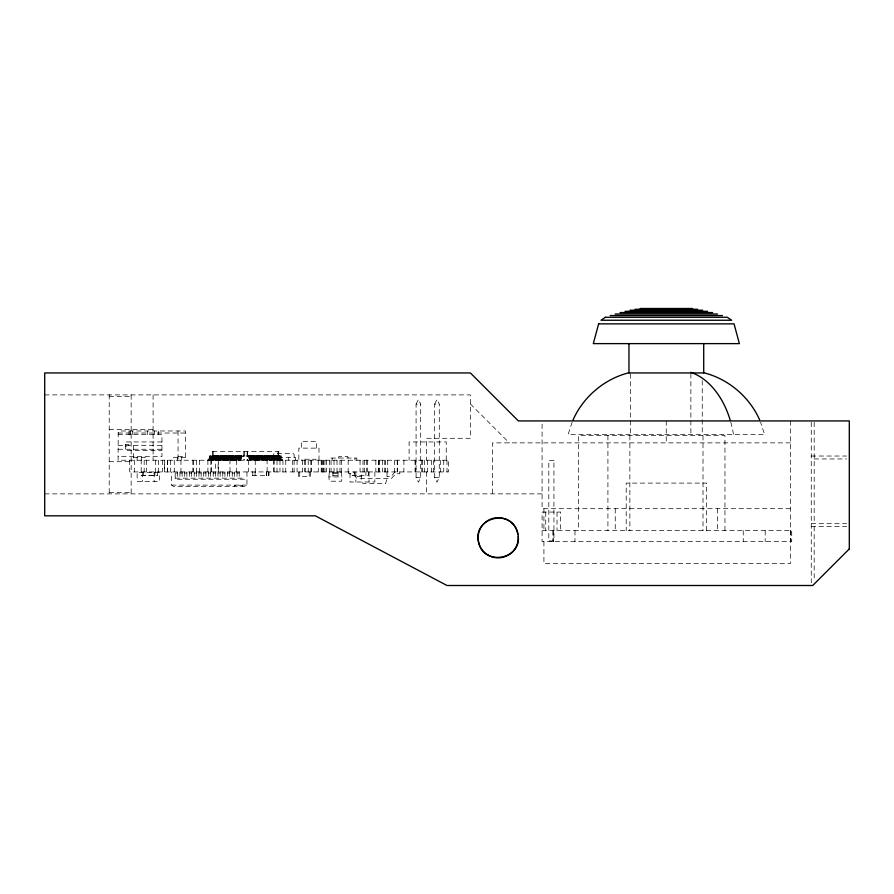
<?xml version="1.0" encoding="UTF-8"?>
<svg xmlns="http://www.w3.org/2000/svg" width="894" height="894" viewBox="0 0 894 894"><rect width="100%" height="100%" fill="white"/><g stroke="black" fill="none" stroke-linecap="round" stroke-linejoin="round"><path stroke-width="0.67" stroke-dasharray="4.47 3.35" d="M129.697 460.231L129.697 471.931L448.464 471.931L448.464 460.231L118.075 460.231L118.231 432.238L120.12 430.975L185.371 430.975L185.371 460.231M328.903 476.938L329.271 472.669L341.709 472.669L341.709 481.207L329.271 481.207L328.903 476.938L342.067 476.938M338.58 458.041L338.949 456.353L347.721 456.353L348.09 458.041M208.76 459.572L209.788 455.549L244.196 455.549L244.196 456.286L210.101 456.286L209.062 460.309M209.542 459.572L210.571 455.549M209.844 460.309L210.883 456.286M210.828 459.572L211.856 455.549M211.129 460.309L212.169 456.286M211.61 459.572L212.638 455.549M211.912 460.309L212.951 456.286M212.895 459.572L213.934 455.549M213.197 460.309L214.236 456.286M213.677 459.572L214.716 455.549M213.979 460.309L215.018 456.286M214.962 459.572L216.002 455.549M216.303 456.286L215.275 460.309L215.42 479.251M215.745 459.572L216.784 455.549M216.057 460.309L217.086 456.286M217.03 459.572L218.069 455.549M217.343 460.309L218.371 456.286M217.812 459.572L218.851 455.549M219.153 456.286L218.125 460.309L218.102 471.931M219.097 459.572L220.136 455.549M219.41 460.309L220.438 456.286M219.879 459.572L220.919 455.549M220.192 460.309L221.22 456.286M221.164 459.572L222.204 455.549M221.477 460.309L222.517 456.286M221.958 459.572L222.986 455.549M222.26 460.309L223.299 456.286M223.243 459.572L224.271 455.549M223.545 460.309L224.584 456.286M224.025 459.572L225.053 455.549M224.327 460.309L225.366 456.286M225.31 459.572L226.338 455.549M225.612 460.309L226.651 456.286M226.093 459.572L227.121 455.549M226.394 460.309L227.434 456.286M227.378 459.572L228.406 455.549M227.679 460.309L228.719 456.286M228.16 459.572L229.188 455.549M228.462 460.309L229.501 456.286M229.445 459.572L230.484 455.549M229.758 460.309L230.786 456.286M230.227 459.572L231.267 455.549M230.54 460.309L231.568 456.286M231.512 459.572L232.552 455.549M231.825 460.309L232.853 456.286M232.295 459.572L233.334 455.549M232.608 460.309L233.636 456.286M233.58 459.572L234.619 455.549M233.893 460.309L234.921 456.286M234.362 459.572L235.401 455.549M234.675 460.309L235.703 456.286M235.647 459.572L236.686 455.549M235.96 460.309L236.988 456.286M236.429 459.572L237.469 455.549M236.742 460.309L237.782 456.286M237.726 459.572L238.754 455.549M238.027 460.309L239.067 456.286M238.508 459.572L239.536 455.549M238.81 460.309L239.849 456.286M239.793 459.572L240.821 455.549M240.095 460.309L241.134 456.286M241.603 455.549L240.575 459.572L207.207 459.572L207.207 460.309L240.877 460.309L241.916 456.286M572.126 422.303L568.115 434.495L764.605 434.495L760.593 422.303M416.079 404.133L418.381 399.517L420.694 404.133L420.694 477.564L418.381 482.179L416.079 477.564L416.079 404.133L420.694 404.133M434.663 404.133L436.965 399.517L439.267 404.133L439.267 477.564L436.965 482.179L434.663 477.564L434.663 404.133L439.267 404.133M395.081 471.931L390.857 476.614L387.035 476.614M246.967 471.931L246.967 485.107L244.9 486.559L173.738 486.559L171.637 485.107L171.637 471.931M44.7 394.902L470.412 394.902L470.412 438.283L426.516 438.283L426.516 460.231M109.213 396.366L131.161 396.366M109.213 429.511L153.097 429.511M118.075 433.02L185.371 433.02M118.075 434.629L161.959 434.629L161.959 456.577L118.075 456.577M161.959 441.949L125.383 441.949L125.383 450.453L161.959 450.453M790.419 442.865L492.348 442.865L492.348 493.879M125.383 444.575L128.837 444.575L128.837 446.631L125.383 446.631M118.075 445.603L161.959 445.603M118.075 449.257L161.959 449.257M212.548 451.459L278.894 451.459L278.894 460.231M811.26 456.029L846.584 456.029M178.051 456.577L185.371 456.577M133.429 457.303L145.141 457.303L145.141 460.231M185.371 457.303L173.66 457.303L173.66 460.231M814.188 458.957L846.596 458.957M109.213 461.695L129.697 461.695M175.19 473.038L177.381 473.038M179.951 473.038L182.141 473.038M184.7 473.038L186.891 473.038M189.45 473.038L191.651 473.038M194.21 473.038L196.401 473.038M198.96 473.038L201.161 473.038M203.72 473.038L205.911 473.038M208.47 473.038L210.671 473.038M213.23 473.038L215.42 473.038M217.98 473.038L220.181 473.038M222.74 473.038L224.93 473.038M227.489 473.038L229.68 473.038M232.25 473.038L234.44 473.038M236.999 473.038L239.19 473.038M332.926 473.362L338.044 473.362M141.252 475.552L157.344 475.552M332.926 475.474L338.044 475.474M361.433 476.614L357.611 476.614L353.387 471.931M416.079 477.564L420.694 477.564M434.663 477.564L439.267 477.564M175.19 478.156L244.498 478.156L244.498 479.251L175.19 479.251L175.19 471.931M171.637 485.107L246.967 485.107M109.213 492.415L131.161 492.415M44.7 493.879L542.088 493.879M790.419 508.697L542.088 508.697L542.088 420.929M811.26 523.694L846.596 523.694M811.26 526.622L846.596 526.622M542.088 530.645L791.715 530.645L791.715 541.619L542.088 541.619L542.088 512.061L560.672 512.061L560.672 530.645M470.412 403.987L509.278 442.865M282.068 459.505L281.029 455.482L246.096 455.482L246.096 456.208L280.727 456.208L281.755 460.231M279.71 455.482L280.75 459.505M279.409 456.208L280.437 460.231M278.962 455.482L280.001 459.505M278.66 456.208L279.688 460.231M277.643 455.482L278.682 459.505M277.341 456.208L278.369 460.231M276.894 455.482L277.922 459.505M276.581 456.208L277.621 460.231M275.575 455.482L276.615 459.505M275.274 456.208L276.302 460.231M274.827 455.482L275.855 459.505M274.514 456.208L275.553 460.231M273.508 455.482L274.547 459.505M273.195 456.208L274.234 460.231M272.759 455.482L273.787 459.505M272.447 456.208L273.486 460.231M271.441 455.482L272.469 459.505M271.128 456.208L272.167 460.231M270.692 455.482L271.72 459.505M270.379 456.208L271.418 460.231M269.373 455.482L270.401 459.505M269.06 456.208L270.1 460.231M268.613 455.482L269.653 459.505M268.312 456.208L269.34 460.231M267.306 455.482L268.334 459.505M266.993 456.208L268.032 460.231M266.546 455.482L267.585 459.505M266.244 456.208L267.272 460.231M265.227 455.482L266.267 459.505M264.926 456.208L265.965 460.231M264.479 455.482L265.518 459.505M264.177 456.208L265.205 460.231M263.16 455.482L264.199 459.505M262.858 456.208L263.886 460.231M262.411 455.482L263.451 459.505M262.11 456.208L263.138 460.231M261.093 455.482L262.132 459.505M260.791 456.208L261.819 460.231M260.344 455.482L261.372 459.505M260.031 456.208L261.07 460.231M259.025 455.482L260.065 459.505M258.724 456.208L259.752 460.231M258.277 455.482L259.305 459.505M257.964 456.208L259.003 460.231M256.958 455.482L257.986 459.505M256.645 456.208L257.684 460.231M256.209 455.482L257.237 459.505M255.896 456.208L256.936 460.231M254.891 455.482L255.919 459.505M254.578 456.208L255.617 460.231M254.131 455.482L255.17 459.505M253.829 456.208L254.868 460.231M252.823 455.482L253.851 459.505M252.51 456.208L253.55 460.231M252.063 455.482L253.103 459.505M251.762 456.208L252.79 460.231M250.756 455.482L251.784 459.505M250.443 456.208L251.482 460.231M249.996 455.482L251.035 459.505M249.694 456.208L250.722 460.231M248.677 455.482L249.717 459.505L283.621 459.505L283.621 460.231M248.376 456.208L249.404 460.231M814.188 422.281L814.188 523.694M814.188 526.622L814.188 581.301M811.26 422.27L811.26 582.754M790.788 530.645L790.788 541.619M790.419 420.929L790.419 563.555L543.921 563.555L543.921 541.608M765.186 530.645L765.186 541.619M743.238 530.645L743.238 541.619M724.956 530.645L724.956 435.557L578.664 435.557L578.664 530.645M717.636 508.697L717.636 530.645M706.662 530.645L706.662 483.095L626.202 483.095L626.202 530.645M703.008 435.557L703.008 530.645M702.237 380.609L702.237 434.495M690.872 373.703L690.872 434.495M666.254 420.929L666.254 442.865M630.482 373.703L630.482 434.495M629.868 435.557L629.868 530.645M615.24 508.697L615.24 530.645M607.92 435.557L607.92 530.645M575.01 530.645L574.943 541.619M557.007 512.061L557.007 530.645M553.118 530.645L553.118 541.619M553.062 530.645L553.062 541.619M545.742 512.061L545.742 530.645M543.921 508.697L543.921 530.645M447 460.231L447 471.931M446.251 460.231L446.251 441.949L409.094 441.949L409.094 460.231M443.748 460.231L443.748 471.931M440.306 460.231L440.306 471.931M433.624 460.231L433.624 471.931M431.668 460.231L431.668 471.931M427.488 460.231L427.488 471.931M426.516 471.931L426.516 493.879M424.527 460.231L424.527 471.931M422.471 460.231L422.471 471.931M421.733 460.231L421.733 471.931M415.788 460.231L415.788 471.931M415.039 460.231L415.039 471.931M403.898 460.231L403.898 471.931M399.83 471.931L399.83 473.764L395.897 473.764L391.427 478.446L357.041 478.446L352.571 473.764L348.638 473.764L348.638 471.931M397.394 460.231L397.394 471.931M397.215 460.231L397.215 471.931M394.422 460.231L394.422 471.931M387.728 460.231L387.728 471.931M387.035 471.931L387.035 478.446L385.571 483.643L362.897 483.643L361.433 478.446L361.433 471.931M385.314 460.231L385.314 471.931M384.755 460.231L384.755 471.931M382.531 460.231L382.531 471.931M379.559 460.231L379.559 471.931M378.81 460.231L378.81 471.931M378.631 460.231L378.631 471.931M375.849 460.231L375.849 471.931M374.854 471.931L374.854 482.011L350.035 482.011L350.035 471.931M369.032 471.931L369.032 482.011M368.317 471.931L368.317 475.552L352.225 475.552L352.225 471.931M367.289 460.231L367.289 471.931M366.741 460.231L366.741 471.931M365.903 471.931L365.903 475.552M364.327 460.231L364.327 471.931M363.02 460.231L363.02 471.931M360.047 460.231L360.047 471.931M356.807 460.231L356.807 458.041L330.333 458.041L330.333 460.231M355.857 471.931L355.857 482.011M354.985 458.041L354.985 460.231M354.639 471.931L354.639 475.552M348.157 460.231L348.157 471.931M341.474 460.231L341.474 471.931M339.977 460.231L339.977 471.931M338.044 471.931L338.044 476.938M337.016 460.231L337.016 471.931M334.043 460.231L334.043 471.931M332.926 471.931L332.926 476.938M332.166 458.041L332.166 460.231M331.071 460.231L331.071 471.931M329.584 460.231L329.584 471.931M326.612 460.231L326.612 471.931M324.935 460.231L324.935 471.931M323.639 460.231L323.639 471.931M322.89 460.231L322.89 471.931M321.963 460.231L321.963 471.931M321.214 460.231L321.214 471.931M319.002 460.231L319.002 448.129L298.831 448.129L298.831 460.231M318.253 460.231L318.253 471.931M316.476 448.129L316.476 441.323L301.345 441.323L301.345 448.129M315.973 460.231L315.973 459.225L301.859 459.225L301.859 460.231M311.179 460.231L311.179 471.931M311 460.231L311 471.931M310.33 471.931L310.33 476.323L298.63 476.323L298.63 471.931M309.235 471.931L309.235 476.323M308.218 460.231L308.218 471.931M305.614 460.231L305.614 471.931M304.318 460.231L304.318 471.931M302.641 460.231L302.641 471.931M299.725 471.931L299.725 476.323M297.065 460.231L297.065 471.931M295.456 460.231L295.456 457.303L272.011 457.303L271.955 460.231M294.115 457.303L294.115 454.375L293.377 453.649L274.089 453.649L273.363 454.375L273.363 457.303M294.092 460.231L294.092 471.931M292.416 460.231L292.416 471.931M288.728 457.303L288.728 460.231M285.734 460.231L285.734 471.931M282.951 460.231L282.951 471.931M282.303 459.505L282.303 460.231M281.543 459.505L281.543 460.231M280.235 459.505L280.235 460.231M279.978 460.231L279.978 471.931M279.476 459.505L279.476 460.231M278.738 457.303L278.738 460.231M278.447 455.482L278.447 456.208M278.202 451.459L278.202 460.231M278.168 451.459L278.168 460.231M277.408 459.505L277.408 460.231M277.129 455.482L277.129 456.208M277.006 460.231L277.006 471.931M276.38 455.482L276.38 456.208M276.09 459.505L276.09 460.231M275.341 459.505L275.341 460.231M275.061 455.482L275.061 456.208M274.313 455.482L274.313 456.208M274.022 459.505L274.033 471.931M273.843 460.231L273.843 471.931M273.273 459.505L273.273 460.231M272.994 455.482L272.994 456.208M272.234 455.482L272.234 456.208M271.206 459.505L271.206 460.231M270.927 455.482L270.927 456.208M270.167 455.482L270.167 456.208M269.887 459.505L269.887 460.231M269.139 459.505L269.139 460.231M268.915 471.931L268.915 475.552L252.656 475.552L252.656 471.931M268.848 455.482L268.848 456.208M268.748 471.931L268.748 475.552M268.099 455.482L268.099 456.208M267.82 459.505L267.82 460.231M267.071 459.505L267.161 471.931M266.781 455.482L266.781 456.208M266.501 471.931L266.501 475.552M266.334 471.931L266.334 475.552M266.032 455.482L266.032 456.208M265.753 459.505L265.753 460.231M264.993 459.505L264.993 460.231M264.713 455.482L264.713 456.208M263.965 455.482L263.965 456.208M263.685 459.505L263.685 460.231M262.925 459.505L262.925 460.231M262.646 455.482L262.646 456.208M261.897 455.482L261.897 456.208M261.607 459.505L261.607 460.231M260.858 459.505L260.858 460.231M260.579 455.482L260.579 456.208M259.83 455.482L259.83 456.208M259.539 459.505L259.539 460.231M258.791 459.505L258.791 460.231M258.511 455.482L258.511 456.208M257.751 455.482L257.751 456.208M257.472 459.505L257.472 460.231M256.723 459.505L256.723 460.231M256.444 455.482L256.444 456.208M255.684 455.482L255.684 456.208M255.405 459.505L255.405 460.231M255.259 460.231L255.237 475.552M255.069 471.931L255.069 475.552M254.656 459.505L254.656 460.231M254.365 455.482L254.365 456.208M253.617 455.482L253.617 456.208M253.337 459.505L253.337 460.231M252.823 471.931L252.823 475.552M252.589 459.505L252.589 460.231M252.298 455.482L252.298 456.208M251.549 455.482L251.549 456.208M251.27 459.505L251.27 460.231M250.231 455.482L250.231 456.208M249.482 455.482L249.482 456.208M248.577 460.231L248.577 471.931M248.163 455.482L248.163 456.208M247.66 451.459L247.66 460.231M247.415 455.482L247.415 456.208M247.157 451.459L247.157 460.231M244.319 451.459L244.319 460.231M243.76 451.459L243.76 460.231M243.414 455.549L243.414 456.286M242.375 486.559L242.375 485.397L234.496 485.397L234.496 486.559M242.129 455.549L242.129 456.286M241.346 455.549L241.346 456.286M240.05 455.549L240.05 456.286M239.268 455.549L239.268 456.286M239.19 471.931L239.19 479.251M239.022 459.572L239.022 460.309M238.24 459.572L238.24 460.309M237.983 455.549L237.983 456.286M237.201 455.549L237.201 456.286M236.955 459.572L236.955 460.309M236.999 471.931L236.999 479.251M236.686 460.231L236.686 471.931M236.172 459.572L236.172 460.309M235.915 455.549L235.915 456.286M235.133 455.549L235.133 456.286M234.887 459.572L234.887 460.309M234.44 471.931L234.44 479.251M234.105 459.572L234.105 460.309M233.848 455.549L233.848 456.286M233.066 455.549L233.066 456.286M232.809 459.572L232.809 460.309M232.25 471.931L232.25 479.251M232.027 459.572L232.027 460.309M231.781 455.549L231.781 456.286M230.998 455.549L230.998 456.286M230.741 459.572L230.741 460.309M229.959 459.572L230.004 471.931M229.713 455.549L229.713 456.286M229.68 471.931L229.68 479.251M228.931 455.549L228.931 456.286M228.674 459.572L228.674 460.309M227.892 459.572L227.892 460.309M227.646 455.549L227.646 456.286M227.489 471.931L227.489 479.251M226.864 455.549L226.864 456.286M226.607 459.572L226.607 460.309M225.824 459.572L225.824 460.309M225.567 455.549L225.567 456.286M224.93 471.931L224.93 479.251M224.785 455.549L224.785 456.286M224.539 459.572L224.539 460.309M223.757 459.572L223.757 460.309M223.5 455.549L223.5 456.286M222.718 455.549L222.718 456.286M222.74 471.931L222.74 479.251M222.472 459.572L222.472 460.309M221.69 459.572L221.69 460.309M221.433 455.549L221.433 456.286M220.65 455.549L220.65 456.286M220.405 459.572L220.405 460.309M220.181 471.931L220.181 479.251M219.622 459.572L219.622 460.309M219.365 455.549L219.365 456.286M218.583 455.549L218.583 456.286M218.337 459.572L218.292 471.931M217.98 471.931L217.98 479.251M217.555 459.572L217.555 460.309M217.298 455.549L217.298 456.286M216.516 455.549L216.516 456.286M216.259 459.572L216.259 460.309M215.476 459.572L215.476 460.309M215.23 455.549L215.23 456.286M214.448 455.549L214.448 456.286M214.191 459.572L214.191 460.309M213.409 459.572L213.409 460.309M213.219 451.459L213.241 460.231M213.23 471.931L213.23 479.251M213.163 455.549L213.163 456.286M212.526 451.459L212.526 460.231M212.381 455.549L212.381 456.286M212.124 459.572L212.124 460.309M211.342 459.572L211.42 471.931M210.861 460.231L210.861 471.931M210.671 471.931L210.671 479.251M210.056 459.572L210.056 460.309M209.274 459.572L209.274 460.309M208.47 471.931L208.47 479.251M207.989 459.572L207.989 460.309M207.889 460.231L207.889 471.931M205.911 471.931L205.911 479.251M203.72 471.931L203.72 479.251M201.161 471.931L201.161 479.251M199.53 460.231L199.53 471.931M198.96 471.931L198.96 479.251M196.557 460.231L196.557 471.931M196.401 471.931L196.401 479.251M194.21 471.931L194.21 479.251M193.585 460.231L193.585 471.931M192.847 460.231L192.847 471.931M191.651 471.931L191.651 479.251M189.45 471.931L189.45 479.251M186.891 471.931L186.891 479.251M184.7 471.931L184.7 479.251M182.141 471.931L182.141 479.251M181.705 457.303L181.705 460.231M180.946 460.231L180.946 471.931M179.951 471.931L179.951 479.251M178.051 430.975L178.051 460.231M177.325 457.303L177.325 460.231M177.381 471.931L177.381 479.251M174.263 460.231L174.263 471.931M170.352 460.231L170.352 471.931M167.569 460.231L167.569 471.931M167.39 460.231L167.39 471.931M162.373 460.231L162.373 471.931M158.629 460.231L158.629 471.931M158.305 430.975L158.305 434.629M157.344 471.931L157.344 475.563L141.207 475.563L141.196 460.231M155.679 460.231L155.679 471.931M154.919 471.931L154.919 475.563M154.64 430.975L154.64 434.629M154.159 472.423L154.159 481.441M153.097 394.902L153.097 460.231M147.331 430.975L147.331 434.629M146.493 460.231L146.493 471.931M144.169 460.231L144.169 471.931M143.666 471.931L143.621 475.563M142.358 472.423L142.358 481.441M141.475 457.303L141.475 460.231M137.095 457.303L137.095 460.231M134.402 460.231L134.402 471.931M133.429 445.603L133.429 460.231M132.703 430.975L132.703 434.629M131.161 394.902L131.161 493.879M130.502 430.975L130.502 434.629M129.049 430.975L129.049 434.629M109.213 394.589L109.213 494.203M730.789 422.27A83.913 57.54 90 0 1 733.482 434.495M553.934 460.477L548.815 460.477L548.815 540.937L553.934 540.937L553.934 460.477M159.367 472.423L137.151 472.423L137.151 481.441L159.367 481.441L159.367 472.423M164.597 471.931L164.597 460.231L164.563 471.931"/><path stroke-width="1.34" d="M518.274 536.501C520.822 559.678 484.034 565.868 478.826 543.172C471.138 516.967 513.391 507.177 517.838 534.21M573.065 419.901C583.346 396.712 604.59 378.754 629.242 372.675M640.149 308.497L692.537 308.497M635.075 309.279L697.599 309.279M630.035 310.207L702.639 310.207M625.029 311.313L707.646 311.313M620.056 312.565L712.619 312.565M615.128 313.984L717.547 313.984M610.244 315.548L722.43 315.548M703.477 372.675C728.141 378.754 749.373 396.712 759.654 419.901M703.712 343.62L703.712 372.954L628.963 372.954L628.963 343.62M690.883 372.317A83.913 57.54 90 0 1 730.107 419.912M598.634 323.863L593.303 343.62L739.372 343.62L734.052 323.863L598.634 323.863M849.3 548.927L812.724 585.503L447 585.503L315.336 515.827L44.7 515.827L44.7 372.954L470.412 372.954L518.375 420.929L849.3 420.929L849.3 548.927M605.417 317.269L601.025 320.253L731.661 320.253L727.269 317.269L605.417 317.269M488.158 555.163A20.081 20.081 0 0 0 518.285 537.763A20.081 20.081 0 0 0 488.158 520.375A20.081 20.081 0 0 0 488.158 555.163"/></g></svg>
